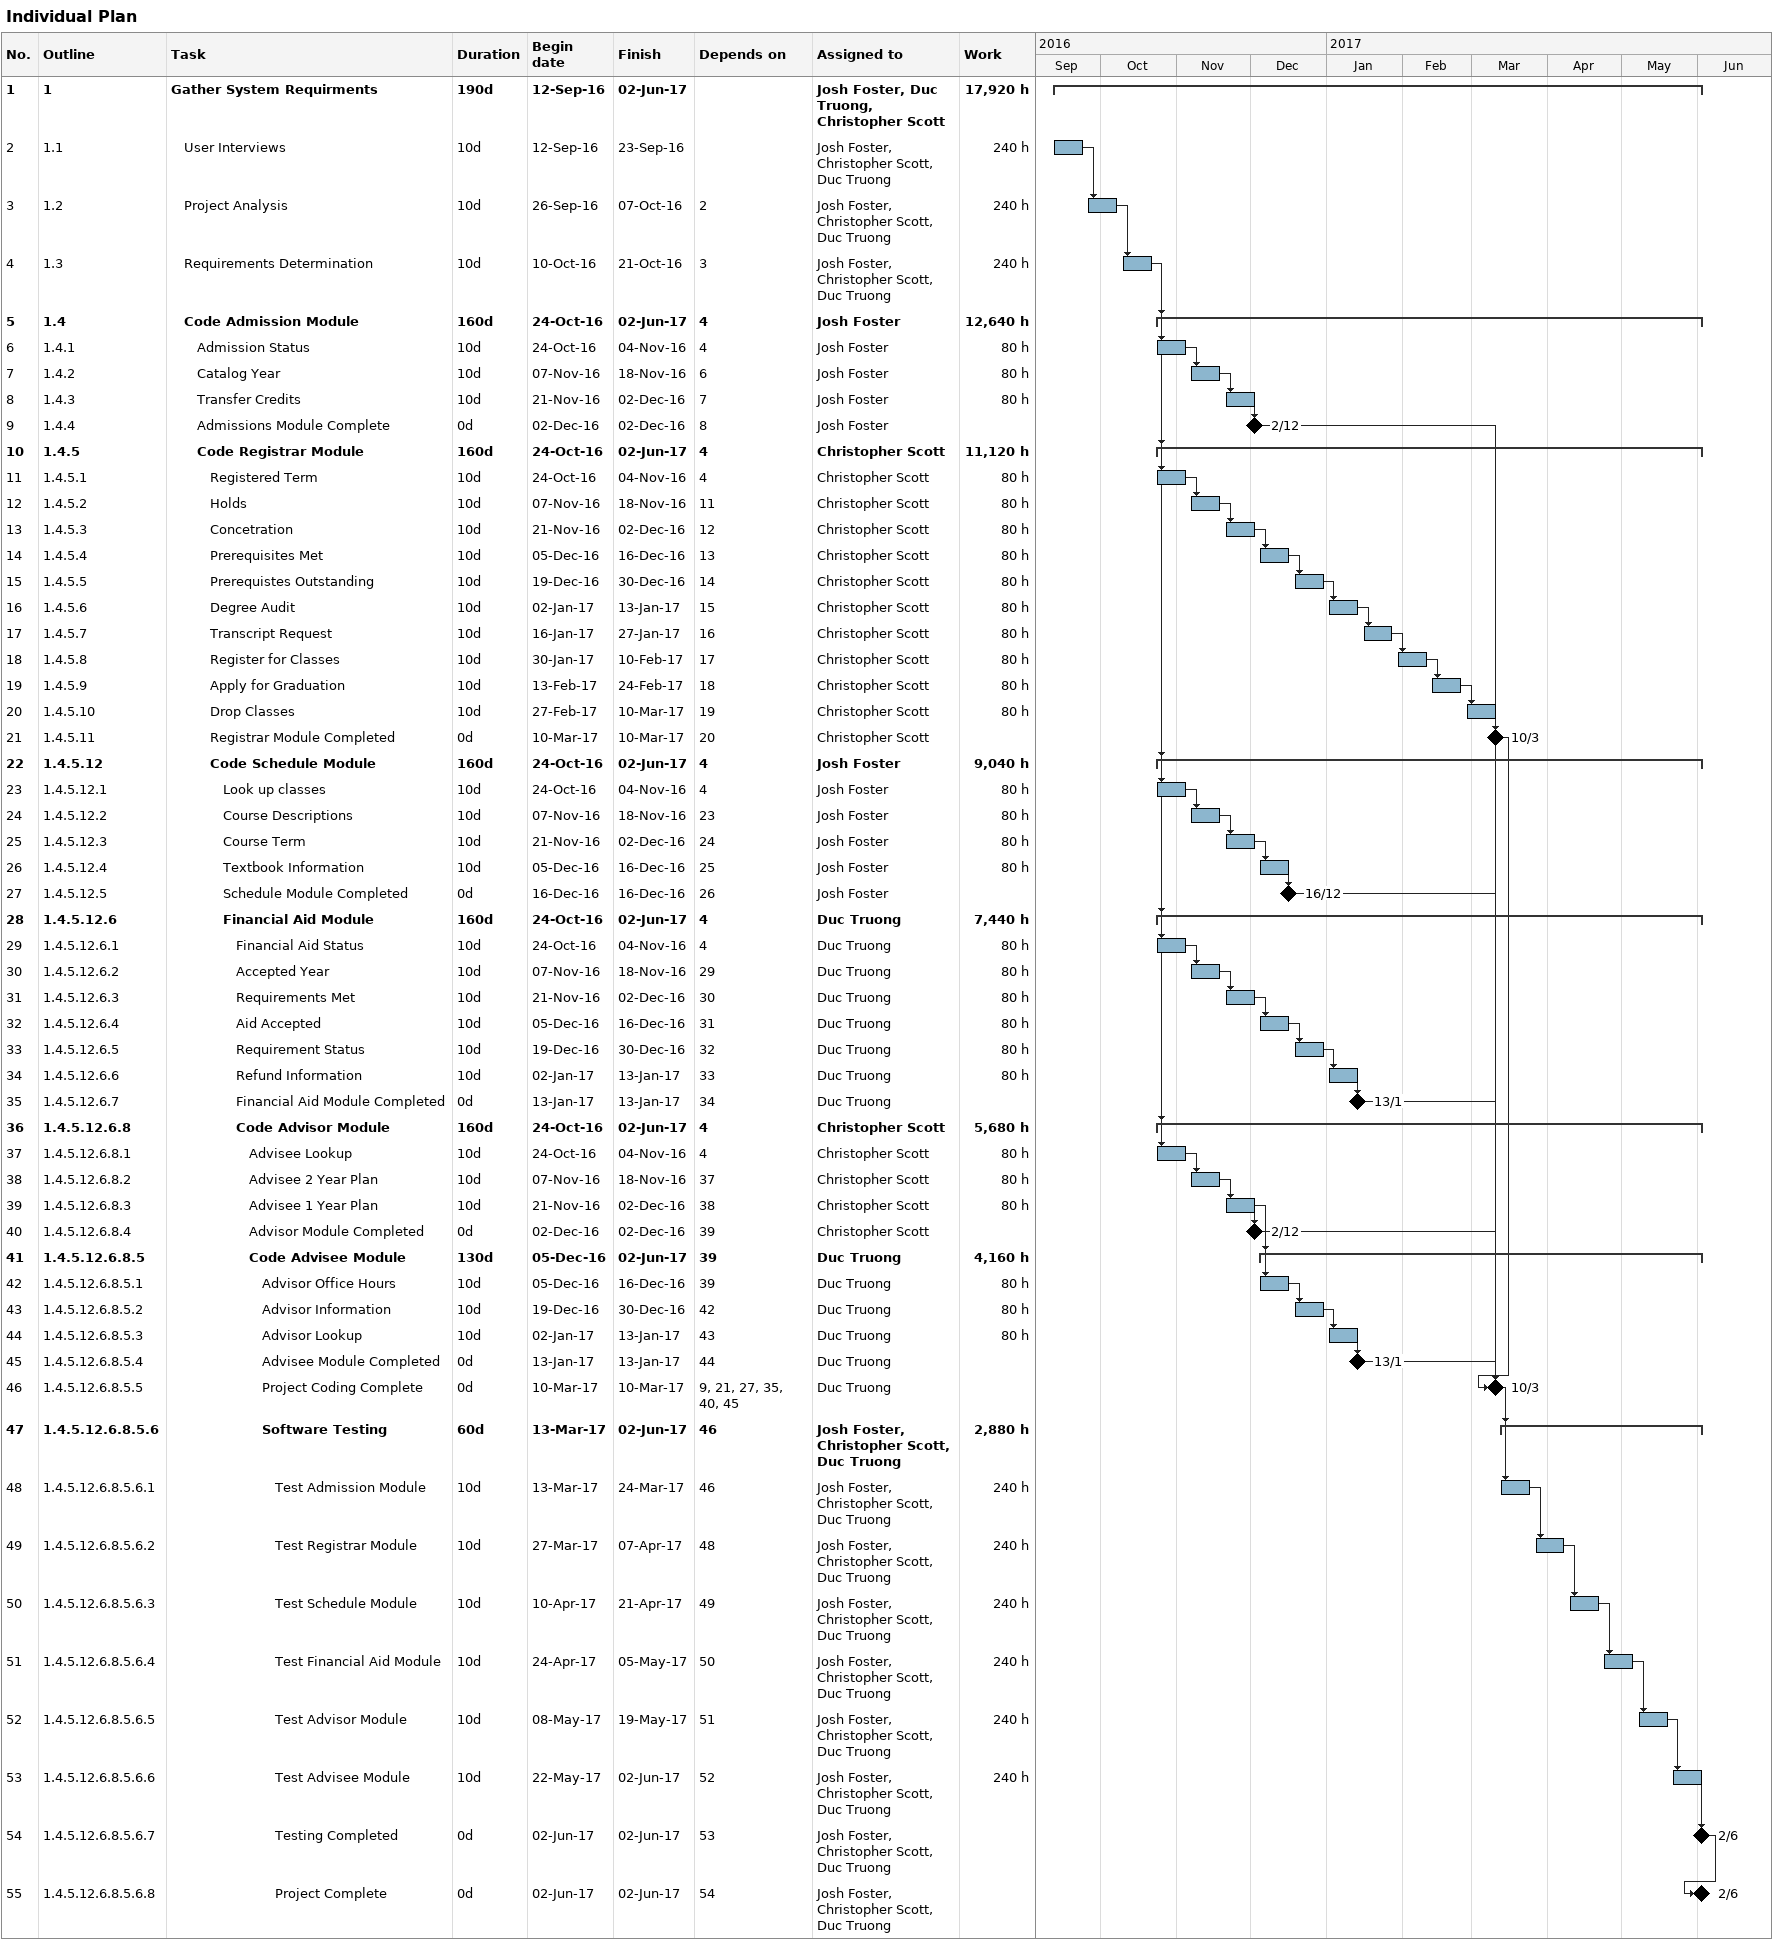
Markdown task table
Individual Plan

| ID | WBS | Task | Duration | Start | Finish | Predecessors | Resources | Work (h) |
|---|---|---|---|---|---|---|---|---|
| 1 | 1 | **Gather System Requirments** | 190d | 2016-09-12 | 2017-06-02 |  | Josh Foster, Duc Truong, Christopher Scott | 17920 |
| 2 | 1.1 | User Interviews | 10d | 2016-09-12 | 2016-09-23 |  | Josh Foster, Christopher Scott, Duc Truong | 240 |
| 3 | 1.2 | Project Analysis | 10d | 2016-09-26 | 2016-10-07 | 2 | Josh Foster, Christopher Scott, Duc Truong | 240 |
| 4 | 1.3 | Requirements Determination | 10d | 2016-10-10 | 2016-10-21 | 3 | Josh Foster, Christopher Scott, Duc Truong | 240 |
| 5 | 1.4 | **Code Admission Module** | 160d | 2016-10-24 | 2017-06-02 | 4 | Josh Foster | 12640 |
| 6 | 1.4.1 | Admission Status | 10d | 2016-10-24 | 2016-11-04 | 4 | Josh Foster | 80 |
| 7 | 1.4.2 | Catalog Year | 10d | 2016-11-07 | 2016-11-18 | 6 | Josh Foster | 80 |
| 8 | 1.4.3 | Transfer Credits | 10d | 2016-11-21 | 2016-12-02 | 7 | Josh Foster | 80 |
| 9 | 1.4.4 | Admissions Module Complete | 0d | 2016-12-02 | 2016-12-02 | 8 | Josh Foster |  |
| 10 | 1.4.5 | **Code Registrar Module** | 160d | 2016-10-24 | 2017-06-02 | 4 | Christopher Scott | 11120 |
| 11 | 1.4.5.1 | Registered Term | 10d | 2016-10-24 | 2016-11-04 | 4 | Christopher Scott | 80 |
| 12 | 1.4.5.2 | Holds | 10d | 2016-11-07 | 2016-11-18 | 11 | Christopher Scott | 80 |
| 13 | 1.4.5.3 | Concetration | 10d | 2016-11-21 | 2016-12-02 | 12 | Christopher Scott | 80 |
| 14 | 1.4.5.4 | Prerequisites Met | 10d | 2016-12-05 | 2016-12-16 | 13 | Christopher Scott | 80 |
| 15 | 1.4.5.5 | Prerequistes Outstanding | 10d | 2016-12-19 | 2016-12-30 | 14 | Christopher Scott | 80 |
| 16 | 1.4.5.6 | Degree Audit | 10d | 2017-01-02 | 2017-01-13 | 15 | Christopher Scott | 80 |
| 17 | 1.4.5.7 | Transcript Request | 10d | 2017-01-16 | 2017-01-27 | 16 | Christopher Scott | 80 |
| 18 | 1.4.5.8 | Register for Classes | 10d | 2017-01-30 | 2017-02-10 | 17 | Christopher Scott | 80 |
| 19 | 1.4.5.9 | Apply for Graduation | 10d | 2017-02-13 | 2017-02-24 | 18 | Christopher Scott | 80 |
| 20 | 1.4.5.10 | Drop Classes | 10d | 2017-02-27 | 2017-03-10 | 19 | Christopher Scott | 80 |
| 21 | 1.4.5.11 | Registrar Module Completed | 0d | 2017-03-10 | 2017-03-10 | 20 | Christopher Scott |  |
| 22 | 1.4.5.12 | **Code Schedule Module** | 160d | 2016-10-24 | 2017-06-02 | 4 | Josh Foster | 9040 |
| 23 | 1.4.5.12.1 | Look up classes | 10d | 2016-10-24 | 2016-11-04 | 4 | Josh Foster | 80 |
| 24 | 1.4.5.12.2 | Course Descriptions | 10d | 2016-11-07 | 2016-11-18 | 23 | Josh Foster | 80 |
| 25 | 1.4.5.12.3 | Course Term | 10d | 2016-11-21 | 2016-12-02 | 24 | Josh Foster | 80 |
| 26 | 1.4.5.12.4 | Textbook Information | 10d | 2016-12-05 | 2016-12-16 | 25 | Josh Foster | 80 |
| 27 | 1.4.5.12.5 | Schedule Module Completed | 0d | 2016-12-16 | 2016-12-16 | 26 | Josh Foster |  |
| 28 | 1.4.5.12.6 | **Financial Aid Module** | 160d | 2016-10-24 | 2017-06-02 | 4 | Duc Truong | 7440 |
| 29 | 1.4.5.12.6.1 | Financial Aid Status | 10d | 2016-10-24 | 2016-11-04 | 4 | Duc Truong | 80 |
| 30 | 1.4.5.12.6.2 | Accepted Year | 10d | 2016-11-07 | 2016-11-18 | 29 | Duc Truong | 80 |
| 31 | 1.4.5.12.6.3 | Requirements Met | 10d | 2016-11-21 | 2016-12-02 | 30 | Duc Truong | 80 |
| 32 | 1.4.5.12.6.4 | Aid Accepted | 10d | 2016-12-05 | 2016-12-16 | 31 | Duc Truong | 80 |
| 33 | 1.4.5.12.6.5 | Requirement Status | 10d | 2016-12-19 | 2016-12-30 | 32 | Duc Truong | 80 |
| 34 | 1.4.5.12.6.6 | Refund Information | 10d | 2017-01-02 | 2017-01-13 | 33 | Duc Truong | 80 |
| 35 | 1.4.5.12.6.7 | Financial Aid Module Completed | 0d | 2017-01-13 | 2017-01-13 | 34 | Duc Truong |  |
| 36 | 1.4.5.12.6.8 | **Code Advisor Module** | 160d | 2016-10-24 | 2017-06-02 | 4 | Christopher Scott | 5680 |
| 37 | 1.4.5.12.6.8.1 | Advisee Lookup | 10d | 2016-10-24 | 2016-11-04 | 4 | Christopher Scott | 80 |
| 38 | 1.4.5.12.6.8.2 | Advisee 2 Year Plan | 10d | 2016-11-07 | 2016-11-18 | 37 | Christopher Scott | 80 |
| 39 | 1.4.5.12.6.8.3 | Advisee 1 Year Plan | 10d | 2016-11-21 | 2016-12-02 | 38 | Christopher Scott | 80 |
| 40 | 1.4.5.12.6.8.4 | Advisor Module Completed | 0d | 2016-12-02 | 2016-12-02 | 39 | Christopher Scott |  |
| 41 | 1.4.5.12.6.8.5 | **Code Advisee Module** | 130d | 2016-12-05 | 2017-06-02 | 39 | Duc Truong | 4160 |
| 42 | 1.4.5.12.6.8.5.1 | Advisor Office Hours | 10d | 2016-12-05 | 2016-12-16 | 39 | Duc Truong | 80 |
| 43 | 1.4.5.12.6.8.5.2 | Advisor Information | 10d | 2016-12-19 | 2016-12-30 | 42 | Duc Truong | 80 |
| 44 | 1.4.5.12.6.8.5.3 | Advisor Lookup | 10d | 2017-01-02 | 2017-01-13 | 43 | Duc Truong | 80 |
| 45 | 1.4.5.12.6.8.5.4 | Advisee Module Completed | 0d | 2017-01-13 | 2017-01-13 | 44 | Duc Truong |  |
| 46 | 1.4.5.12.6.8.5.5 | Project Coding Complete | 0d | 2017-03-10 | 2017-03-10 | 9, 21, 27, 35, 40, 45 | Duc Truong |  |
| 47 | 1.4.5.12.6.8.5.6 | **Software Testing** | 60d | 2017-03-13 | 2017-06-02 | 46 | Josh Foster, Christopher Scott, Duc Truong | 2880 |
| 48 | 1.4.5.12.6.8.5.6.1 | Test Admission Module | 10d | 2017-03-13 | 2017-03-24 | 46 | Josh Foster, Christopher Scott, Duc Truong | 240 |
| 49 | 1.4.5.12.6.8.5.6.2 | Test Registrar Module | 10d | 2017-03-27 | 2017-04-07 | 48 | Josh Foster, Christopher Scott, Duc Truong | 240 |
| 50 | 1.4.5.12.6.8.5.6.3 | Test Schedule Module | 10d | 2017-04-10 | 2017-04-21 | 49 | Josh Foster, Christopher Scott, Duc Truong | 240 |
| 51 | 1.4.5.12.6.8.5.6.4 | Test Financial Aid Module | 10d | 2017-04-24 | 2017-05-05 | 50 | Josh Foster, Christopher Scott, Duc Truong | 240 |
| 52 | 1.4.5.12.6.8.5.6.5 | Test Advisor Module | 10d | 2017-05-08 | 2017-05-19 | 51 | Josh Foster, Christopher Scott, Duc Truong | 240 |
| 53 | 1.4.5.12.6.8.5.6.6 | Test Advisee Module | 10d | 2017-05-22 | 2017-06-02 | 52 | Josh Foster, Christopher Scott, Duc Truong | 240 |
| 54 | 1.4.5.12.6.8.5.6.7 | Testing Completed | 0d | 2017-06-02 | 2017-06-02 | 53 | Josh Foster, Christopher Scott, Duc Truong |  |
| 55 | 1.4.5.12.6.8.5.6.8 | Project Complete | 0d | 2017-06-02 | 2017-06-02 | 54 | Josh Foster, Christopher Scott, Duc Truong |  |
